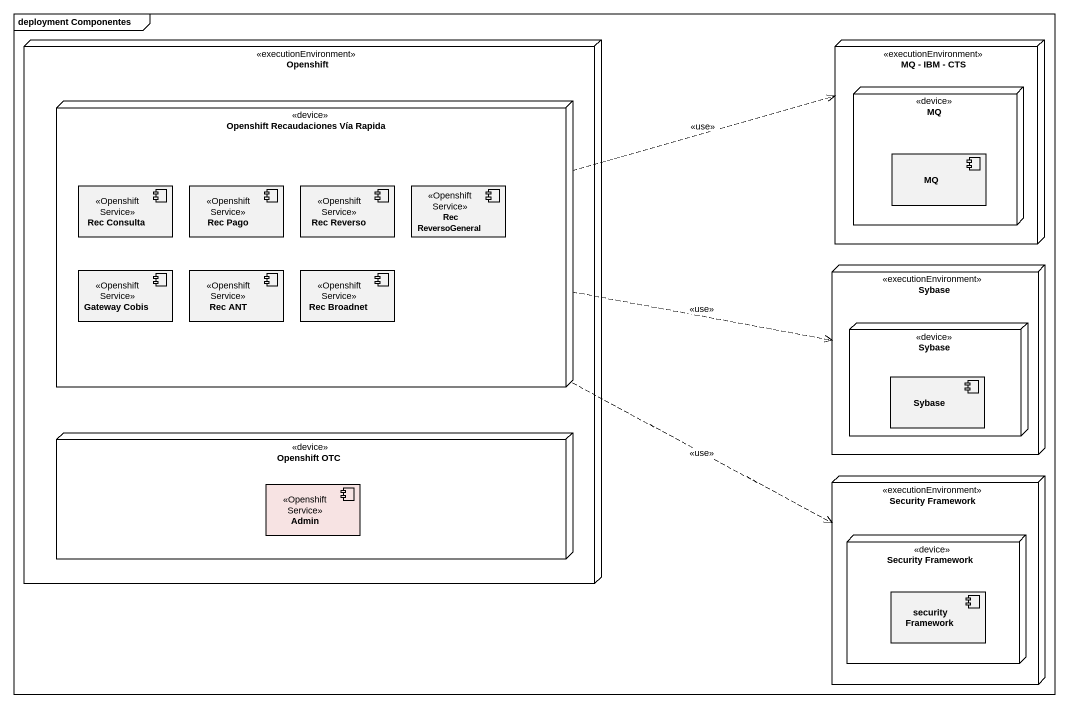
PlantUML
@startuml
mainframe deployment Componentes
node Openshift <<executionEnvironment>> {
  node "Openshift Recaudaciones Vía Rapida" as Openshift_Recaudaciones_Vía <<device>> {
    component "Rec Consulta" as Rec_Consulta <<Openshift Service>>
    component "Rec Pago" as Rec_Pago <<Openshift Service>>
    component "Rec Reverso" as Rec_Reverso <<Openshift Service>>
    component "Rec ReversoGeneral" as Rec_ReversoGeneral <<Openshift Service>>
    component "Gateway Cobis" as Gateway_Cobis <<Openshift Service>>
    component "Rec ANT" as Rec_ANT <<Openshift Service>>
    component "Rec Broadnet" as Rec_Broadnet <<Openshift Service>>
  }
  node "Openshift OTC" as Openshift_OTC <<device>> {
    component Admin <<Openshift Service>> #F7E3E3
  }
}
node "MQ - IBM - CTS" as MQ_IBM_CTS <<executionEnvironment>> {
  node MQ <<device>> {
    component "MQ" as MQ_2
  }
}
node Sybase <<executionEnvironment>> {
  node "Sybase" as Sybase_2 <<device>> {
    component "Sybase" as Sybase_3
  }
}
node "Security Framework" as Security_Framework <<executionEnvironment>> {
  node "Security Framework" as Security_Framework_2 <<device>> {
    component "security Framework" as security_Framework
  }
}
Openshift_Recaudaciones_Vía .right.> MQ_IBM_CTS : <<use>>
Openshift_Recaudaciones_Vía .right.> Sybase : <<use>>
Openshift_Recaudaciones_Vía .right.> Security_Framework : <<use>>
@enduml
